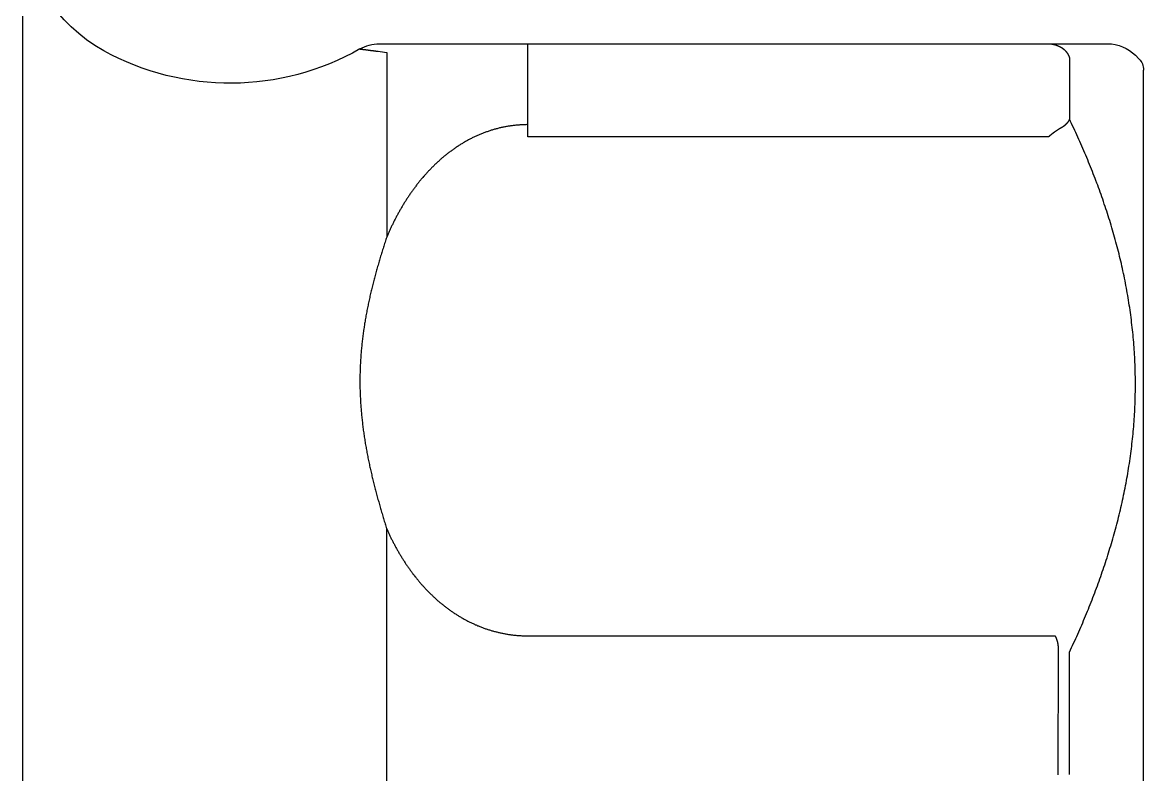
# Model space of a CAD drawing. Header units: millimetres. Extents: x 2213 to 82676, y 1050 to 28650.
# Drawn here: x 20341.6 to 20356.22, y 10391.56 to 10401.37 of the extents above; entities that cross this region are included whole.
import ezdxf

# ---------------------------------------------------------------- set-up
doc = ezdxf.new("R2010")
doc.units = ezdxf.units.MM
doc.header["$LTSCALE"] = 200
doc.layers.add('A-FIX', color=5, linetype='Continuous')

# ---------------------------------------------------------------- blocks, each defined once
blk = doc.blocks.new('A$C657279D5')
at = {"linetype": 'Continuous'}
for p, q in [((-142.469532, 815.33512), (-142.469532, 794.66488)), ((-147.123899, 813.725664), (-156.619299, 813.725664)), ((-149.057768, 812.51383), (-149.057768, 813.725664)), ((-156.982239, 813.575329), (-157.028407, 813.52916)), ((-147.219412, 813.611428), (-147.219412, 811.206359)), ((-156.122126, 813.540717), (-156.122126, 812.743581)), ((-157.088541, 796.616016), (-157.088541, 813.383984)), ((-155.849459, 812.51383), (-149.057768, 812.51383)), ((-147.219412, 802.594931), (-147.219412, 807.405069)), ((-149.057768, 806.009779), (-155.93317, 806.009779)), ((-156.122126, 804.202679), (-156.122126, 805.797521)), ((-155.976951, 804.197228), (-155.977131, 805.79708))]:
    blk.add_line(p, q, dxfattribs=at)
for points in [[(-155.849407, 813.725292), (-155.850407, 813.725292), (-155.851507, 813.725292), (-155.852507, 813.725292), (-155.853607, 813.725292), (-155.854707, 813.725292), (-155.855707, 813.725292), (-155.856807, 813.725292), (-155.857807, 813.725292), (-155.858907, 813.725292), (-155.859907, 813.725292), (-155.861007, 813.725292), (-155.862007, 813.725292), (-155.863107, 813.725292), (-155.864207, 813.725292), (-155.865207, 813.725292), (-155.866307, 813.725292), (-155.867307, 813.725292), (-155.868407, 813.725292), (-155.869407, 813.725292), (-155.870507, 813.725292), (-155.871607, 813.725292), (-155.872607, 813.724292), (-155.873707, 813.724292), (-155.874707, 813.724292), (-155.875807, 813.724292), (-155.876807, 813.724292), (-155.877907, 813.724292), (-155.878907, 813.724292), (-155.880007, 813.724292), (-155.881107, 813.724292), (-155.882107, 813.724292), (-155.883207, 813.723292), (-155.884207, 813.723292), (-155.885307, 813.723292), (-155.886307, 813.723292), (-155.887407, 813.723292), (-155.888407, 813.723292), (-155.889507, 813.723292), (-155.890507, 813.723292), (-155.891607, 813.722292), (-155.892607, 813.722292), (-155.893707, 813.722292), (-155.894707, 813.722292), (-155.895807, 813.722292), (-155.896807, 813.722292), (-155.897907, 813.721292), (-155.898907, 813.721292), (-155.900007, 813.721292), (-155.901007, 813.721292), (-155.902107, 813.721292), (-155.903107, 813.721292), (-155.904207, 813.720292), (-155.905207, 813.720292), (-155.906307, 813.720292), (-155.907307, 813.720292), (-155.908407, 813.720292), (-155.909407, 813.719292), (-155.910507, 813.719292), (-155.911507, 813.719292), (-155.912507, 813.719292), (-155.913607, 813.719292), (-155.914607, 813.718292), (-155.915707, 813.718292), (-155.916707, 813.718292), (-155.917707, 813.718292), (-155.918807, 813.717292), (-155.919807, 813.717292), (-155.920807, 813.717292), (-155.921907, 813.717292), (-155.922907, 813.716292), (-155.923907, 813.716292), (-155.925007, 813.716292), (-155.926007, 813.716292), (-155.927007, 813.715292), (-155.928107, 813.715292), (-155.929107, 813.715292), (-155.930107, 813.715292), (-155.931207, 813.714292), (-155.932207, 813.714292), (-155.933207, 813.714292), (-155.934207, 813.713292), (-155.935307, 813.713292), (-155.936307, 813.713292), (-155.937307, 813.713292), (-155.938307, 813.712292), (-155.939307, 813.712292), (-155.940407, 813.712292), (-155.941407, 813.711292), (-155.942407, 813.711292), (-155.943407, 813.711292), (-155.944407, 813.710292), (-155.945407, 813.710292), (-155.946407, 813.710292), (-155.947507, 813.709292), (-155.948507, 813.709292), (-155.949507, 813.709292), (-155.950507, 813.708292), (-155.951507, 813.708292), (-155.952507, 813.708292), (-155.953507, 813.707292), (-155.954507, 813.707292), (-155.955507, 813.707292), (-155.956507, 813.706292), (-155.957507, 813.706292), (-155.958507, 813.706292), (-155.959507, 813.705292), (-155.960507, 813.705292), (-155.961507, 813.704292), (-155.962507, 813.704292), (-155.963407, 813.704292), (-155.964407, 813.703292), (-155.965407, 813.703292), (-155.966407, 813.703292), (-155.967407, 813.702292), (-155.968407, 813.702292), (-155.969407, 813.701292), (-155.970307, 813.701292), (-155.971307, 813.701292), (-155.972307, 813.700292), (-155.973307, 813.700292), (-155.974207, 813.699292), (-155.975207, 813.699292), (-155.976207, 813.698292), (-155.977107, 813.698292), (-155.978107, 813.698292), (-155.979107, 813.697292), (-155.980007, 813.697292), (-155.981007, 813.696292), (-155.982007, 813.696292), (-155.982907, 813.695292), (-155.983907, 813.695292), (-155.984807, 813.695292), (-155.985807, 813.694292), (-155.986707, 813.694292), (-155.987707, 813.693292), (-155.988607, 813.693292), (-155.989607, 813.692292), (-155.990507, 813.692292), (-155.991507, 813.691292), (-155.992407, 813.691292), (-155.993407, 813.690292), (-155.994307, 813.690292), (-155.995207, 813.689292), (-155.996207, 813.689292), (-155.997107, 813.688292), (-155.998007, 813.688292), (-155.999007, 813.687292), (-155.999907, 813.687292), (-156.000807, 813.686292), (-156.001807, 813.686292), (-156.002707, 813.685292), (-156.003607, 813.685292), (-156.004507, 813.684292), (-156.005507, 813.684292), (-156.006407, 813.683292), (-156.007307, 813.683292), (-156.008207, 813.682292), (-156.009107, 813.682292), (-156.010107, 813.681292)], [(-156.010107, 813.681292), (-156.011107, 813.681292), (-156.012007, 813.680292), (-156.013007, 813.680292), (-156.014007, 813.679292), (-156.015007, 813.678292), (-156.016007, 813.678292), (-156.017007, 813.677292), (-156.018007, 813.677292), (-156.019007, 813.676292), (-156.019907, 813.675292), (-156.020907, 813.675292), (-156.021907, 813.674292), (-156.022807, 813.674292), (-156.023807, 813.673292), (-156.024807, 813.672292), (-156.025707, 813.672292), (-156.026707, 813.671292), (-156.027707, 813.670292), (-156.028607, 813.670292), (-156.029607, 813.669292), (-156.030507, 813.668292), (-156.031407, 813.668292), (-156.032407, 813.667292), (-156.033307, 813.666292), (-156.034307, 813.666292), (-156.035207, 813.665292), (-156.036107, 813.664292), (-156.037107, 813.663292), (-156.038007, 813.663292), (-156.038907, 813.662292), (-156.039807, 813.661292), (-156.040707, 813.661292), (-156.041607, 813.660292), (-156.042507, 813.659292), (-156.043507, 813.658292), (-156.044407, 813.658292), (-156.045307, 813.657292), (-156.046107, 813.656292), (-156.047007, 813.656292), (-156.047907, 813.655292), (-156.048807, 813.654292), (-156.049707, 813.653292), (-156.050607, 813.652292), (-156.051407, 813.652292), (-156.052307, 813.651292), (-156.053207, 813.650292), (-156.054007, 813.649292), (-156.054907, 813.649292), (-156.055807, 813.648292), (-156.056607, 813.647292), (-156.057507, 813.646292), (-156.058307, 813.645292), (-156.059107, 813.645292), (-156.060007, 813.644292), (-156.060807, 813.643292), (-156.061607, 813.642292), (-156.062507, 813.641292), (-156.063307, 813.641292), (-156.064107, 813.640292), (-156.064907, 813.639292), (-156.065707, 813.638292), (-156.066507, 813.637292), (-156.067307, 813.636292), (-156.068107, 813.636292), (-156.068907, 813.635292), (-156.069707, 813.634292), (-156.070507, 813.633292), (-156.071307, 813.632292), (-156.072107, 813.631292), (-156.072807, 813.630292), (-156.073607, 813.630292), (-156.074407, 813.629292), (-156.075107, 813.628292), (-156.075907, 813.627292), (-156.076607, 813.626292), (-156.077407, 813.625292), (-156.078107, 813.624292), (-156.078807, 813.623292), (-156.079607, 813.622292), (-156.080307, 813.621292), (-156.081007, 813.621292), (-156.081707, 813.620292), (-156.082407, 813.619292), (-156.083107, 813.618292), (-156.083807, 813.617292), (-156.084507, 813.616292), (-156.085207, 813.615292), (-156.085907, 813.614292), (-156.086607, 813.613292), (-156.087307, 813.612292), (-156.088007, 813.611292), (-156.088607, 813.610292), (-156.089307, 813.609292), (-156.089907, 813.608292), (-156.090607, 813.607292), (-156.091207, 813.606292), (-156.091907, 813.606292), (-156.092507, 813.605292), (-156.093207, 813.604292), (-156.093807, 813.603292), (-156.094407, 813.602292), (-156.095007, 813.601292), (-156.095607, 813.600292), (-156.096307, 813.599292), (-156.096907, 813.598292), (-156.097507, 813.597292), (-156.098007, 813.596292), (-156.098607, 813.595292), (-156.099207, 813.594292), (-156.099807, 813.593292), (-156.100407, 813.592292), (-156.100907, 813.591292), (-156.101507, 813.590292), (-156.102107, 813.589292), (-156.102607, 813.588292), (-156.103207, 813.587292), (-156.103707, 813.586292), (-156.104307, 813.585292), (-156.104807, 813.584292), (-156.105307, 813.582292), (-156.105907, 813.581292), (-156.106407, 813.580292), (-156.106907, 813.579292), (-156.107407, 813.578292), (-156.107907, 813.577292), (-156.108407, 813.576292), (-156.108907, 813.575292), (-156.109407, 813.574292), (-156.109907, 813.573292), (-156.110407, 813.572292), (-156.110807, 813.571292), (-156.111307, 813.570292), (-156.111807, 813.569292), (-156.112207, 813.568292), (-156.112707, 813.567292), (-156.113107, 813.566292), (-156.113607, 813.565292), (-156.114007, 813.564292), (-156.114507, 813.562292), (-156.114907, 813.561292), (-156.115307, 813.560292), (-156.115707, 813.559292), (-156.116207, 813.558292), (-156.116607, 813.557292), (-156.117007, 813.556292), (-156.117407, 813.555292), (-156.117807, 813.554292), (-156.118207, 813.553292), (-156.118507, 813.552292), (-156.118907, 813.551292), (-156.119307, 813.549292), (-156.119707, 813.548292), (-156.120007, 813.547292), (-156.120407, 813.546292), (-156.120707, 813.545292), (-156.121107, 813.544292), (-156.121407, 813.543292), (-156.121807, 813.542292), (-156.122107, 813.541292)], [(-146.870007, 813.658292), (-146.870807, 813.658292), (-146.871607, 813.658292), (-146.872407, 813.658292), (-146.873307, 813.658292), (-146.874107, 813.658292), (-146.875007, 813.657292), (-146.875807, 813.657292), (-146.876607, 813.657292), (-146.877507, 813.657292), (-146.878307, 813.657292), (-146.879107, 813.657292), (-146.879907, 813.657292), (-146.880807, 813.657292), (-146.881607, 813.657292), (-146.882407, 813.656292), (-146.883307, 813.656292), (-146.884107, 813.656292), (-146.884907, 813.656292), (-146.885707, 813.656292), (-146.886607, 813.656292), (-146.887407, 813.656292), (-146.888207, 813.656292), (-146.889107, 813.656292), (-146.889907, 813.656292), (-146.890707, 813.656292), (-146.891507, 813.656292), (-146.892407, 813.656292), (-146.893207, 813.655292), (-146.894007, 813.655292), (-146.894907, 813.655292), (-146.895707, 813.655292), (-146.896507, 813.655292), (-146.897407, 813.655292), (-146.898207, 813.655292), (-146.899007, 813.655292), (-146.899807, 813.655292), (-146.900707, 813.655292), (-146.901507, 813.654292), (-146.902307, 813.654292), (-146.903207, 813.654292), (-146.904007, 813.654292), (-146.904807, 813.654292), (-146.905707, 813.654292), (-146.906507, 813.654292), (-146.907307, 813.654292), (-146.908207, 813.653292), (-146.909007, 813.653292), (-146.909807, 813.653292), (-146.910607, 813.653292), (-146.911507, 813.653292), (-146.912307, 813.653292), (-146.913107, 813.653292), (-146.914007, 813.653292), (-146.914807, 813.653292), (-146.915607, 813.652292), (-146.916507, 813.652292), (-146.917307, 813.652292), (-146.918107, 813.652292), (-146.918907, 813.652292), (-146.919807, 813.652292), (-146.920607, 813.652292), (-146.921407, 813.652292), (-146.922307, 813.652292), (-146.923107, 813.652292), (-146.923907, 813.651292), (-146.924807, 813.651292), (-146.925607, 813.651292), (-146.926407, 813.651292), (-146.927207, 813.651292), (-146.928107, 813.651292), (-146.928907, 813.651292), (-146.929707, 813.651292), (-146.930607, 813.651292), (-146.931407, 813.651292), (-146.932207, 813.650292), (-146.933007, 813.650292), (-146.933907, 813.650292), (-146.934707, 813.650292), (-146.935507, 813.650292), (-146.936407, 813.650292), (-146.937207, 813.650292), (-146.938007, 813.650292), (-146.938907, 813.650292), (-146.939707, 813.650292), (-146.940507, 813.649292), (-146.941307, 813.649292), (-146.942207, 813.649292), (-146.943007, 813.649292), (-146.943807, 813.649292), (-146.944707, 813.649292), (-146.945507, 813.649292), (-146.946307, 813.649292), (-146.947107, 813.649292), (-146.948007, 813.649292), (-146.948807, 813.648292), (-146.949607, 813.648292), (-146.950507, 813.648292), (-146.951307, 813.648292), (-146.952107, 813.648292), (-146.953007, 813.648292), (-146.953807, 813.648292), (-146.954607, 813.648292), (-146.955407, 813.648292), (-146.956307, 813.647292), (-146.957107, 813.647292), (-146.957907, 813.647292), (-146.958807, 813.647292), (-146.959607, 813.647292), (-146.960407, 813.647292), (-146.961307, 813.647292), (-146.962107, 813.647292), (-146.962907, 813.647292), (-146.963707, 813.647292), (-146.964607, 813.646292), (-146.965407, 813.646292), (-146.966207, 813.646292), (-146.967107, 813.646292), (-146.967907, 813.646292), (-146.968707, 813.646292), (-146.969507, 813.646292), (-146.970407, 813.646292), (-146.971207, 813.646292), (-146.972007, 813.645292), (-146.972907, 813.645292), (-146.973707, 813.645292), (-146.974507, 813.645292), (-146.975407, 813.645292), (-146.976207, 813.645292), (-146.977007, 813.645292), (-146.977807, 813.645292), (-146.978707, 813.645292), (-146.979507, 813.644292), (-146.980307, 813.644292), (-146.981207, 813.644292), (-146.982007, 813.644292), (-146.982807, 813.644292), (-146.983607, 813.644292), (-146.984507, 813.644292), (-146.985307, 813.644292), (-146.986107, 813.644292), (-146.987007, 813.644292), (-146.987807, 813.643292), (-146.988607, 813.643292), (-146.989507, 813.643292), (-146.990307, 813.643292), (-146.991107, 813.643292), (-146.991907, 813.643292), (-146.992807, 813.643292), (-146.993607, 813.643292), (-146.994407, 813.643292), (-146.995307, 813.642292), (-146.996107, 813.642292), (-146.996907, 813.642292), (-146.997707, 813.642292), (-146.998607, 813.642292), (-146.999407, 813.642292), (-147.000207, 813.642292), (-147.001107, 813.642292), (-147.001907, 813.642292), (-147.002707, 813.641292), (-147.003607, 813.641292), (-147.004407, 813.641292), (-147.005207, 813.641292), (-147.006007, 813.641292), (-147.006907, 813.641292), (-147.007707, 813.641292), (-147.008507, 813.641292), (-147.009407, 813.641292), (-147.010207, 813.640292), (-147.011007, 813.640292), (-147.011807, 813.640292), (-147.012707, 813.640292), (-147.013507, 813.640292), (-147.014307, 813.640292), (-147.015207, 813.640292), (-147.016007, 813.640292), (-147.016807, 813.640292), (-147.017607, 813.639292), (-147.018507, 813.639292), (-147.019307, 813.639292), (-147.020107, 813.639292), (-147.021007, 813.639292), (-147.021807, 813.639292), (-147.022607, 813.639292), (-147.023507, 813.639292), (-147.024307, 813.639292), (-147.025107, 813.638292), (-147.025907, 813.638292), (-147.026807, 813.638292), (-147.027607, 813.638292), (-147.028407, 813.638292), (-147.029307, 813.638292), (-147.030107, 813.638292), (-147.030907, 813.638292), (-147.031707, 813.638292), (-147.032607, 813.637292), (-147.033407, 813.637292), (-147.034207, 813.637292), (-147.035107, 813.637292), (-147.035907, 813.637292), (-147.036707, 813.637292), (-147.037507, 813.637292), (-147.038407, 813.637292), (-147.039207, 813.637292), (-147.040007, 813.636292), (-147.040907, 813.636292), (-147.041707, 813.636292), (-147.042507, 813.636292), (-147.043307, 813.636292), (-147.044207, 813.636292), (-147.045007, 813.636292), (-147.045807, 813.636292), (-147.046707, 813.636292), (-147.047507, 813.635292), (-147.048307, 813.635292), (-147.049207, 813.635292), (-147.050007, 813.635292), (-147.050807, 813.635292), (-147.051607, 813.635292), (-147.052507, 813.635292), (-147.053307, 813.635292), (-147.054107, 813.635292), (-147.055007, 813.634292), (-147.055807, 813.634292), (-147.056607, 813.634292), (-147.057407, 813.634292), (-147.058307, 813.634292), (-147.059107, 813.634292), (-147.059907, 813.634292), (-147.060807, 813.634292), (-147.061607, 813.634292), (-147.062407, 813.633292), (-147.063207, 813.633292), (-147.064107, 813.633292), (-147.064907, 813.633292), (-147.065707, 813.633292), (-147.066607, 813.633292), (-147.067407, 813.633292), (-147.068207, 813.633292), (-147.069007, 813.633292), (-147.069907, 813.632292), (-147.070707, 813.632292), (-147.071507, 813.632292), (-147.072407, 813.632292), (-147.073207, 813.632292), (-147.074007, 813.632292), (-147.074807, 813.632292), (-147.075707, 813.632292), (-147.076507, 813.632292), (-147.077307, 813.631292), (-147.078207, 813.631292), (-147.079007, 813.631292), (-147.079807, 813.631292), (-147.080607, 813.631292), (-147.081507, 813.631292), (-147.082307, 813.631292), (-147.083107, 813.631292), (-147.084007, 813.630292), (-147.084807, 813.630292), (-147.085607, 813.630292), (-147.086407, 813.630292), (-147.087307, 813.630292), (-147.088107, 813.630292), (-147.088907, 813.630292), (-147.089807, 813.630292), (-147.090607, 813.630292), (-147.091407, 813.629292), (-147.092207, 813.629292), (-147.093107, 813.629292), (-147.093907, 813.629292), (-147.094707, 813.629292), (-147.095607, 813.629292), (-147.096407, 813.629292), (-147.097207, 813.629292), (-147.098007, 813.629292), (-147.098907, 813.628292), (-147.099707, 813.628292), (-147.100507, 813.628292), (-147.101407, 813.628292), (-147.102207, 813.628292), (-147.103007, 813.628292), (-147.103807, 813.628292), (-147.104707, 813.628292), (-147.105507, 813.628292), (-147.106307, 813.627292), (-147.107107, 813.627292), (-147.108007, 813.627292)], [(-156.122107, 805.797292), (-156.135807, 805.826292), (-156.149507, 805.856292), (-156.163107, 805.885292), (-156.176607, 805.914292), (-156.190007, 805.944292), (-156.203307, 805.973292), (-156.216507, 806.003292), (-156.229707, 806.032292), (-156.242807, 806.062292), (-156.255807, 806.091292), (-156.268707, 806.121292), (-156.281507, 806.150292), (-156.294307, 806.180292), (-156.306907, 806.210292), (-156.319507, 806.240292), (-156.332007, 806.270292), (-156.344407, 806.299292), (-156.356607, 806.329292), (-156.368807, 806.359292), (-156.380907, 806.389292), (-156.393007, 806.419292), (-156.404907, 806.449292), (-156.416707, 806.480292), (-156.428407, 806.510292), (-156.440107, 806.540292), (-156.451607, 806.570292), (-156.463007, 806.600292), (-156.474307, 806.631292), (-156.485607, 806.661292), (-156.496707, 806.691292), (-156.507707, 806.722292), (-156.518607, 806.752292), (-156.529407, 806.783292), (-156.540107, 806.813292), (-156.550707, 806.844292), (-156.561207, 806.874292), (-156.571607, 806.905292), (-156.581907, 806.936292), (-156.592007, 806.966292), (-156.602107, 806.997292), (-156.612007, 807.028292), (-156.621807, 807.059292), (-156.631607, 807.090292), (-156.641107, 807.121292), (-156.650607, 807.151292), (-156.660007, 807.182292), (-156.669207, 807.213292), (-156.678407, 807.244292), (-156.687407, 807.276292), (-156.696307, 807.307292), (-156.705007, 807.338292), (-156.713707, 807.369292), (-156.722207, 807.400292), (-156.730607, 807.431292), (-156.738807, 807.463292), (-156.747007, 807.494292), (-156.755007, 807.525292), (-156.762907, 807.557292), (-156.770607, 807.588292), (-156.778307, 807.620292), (-156.785807, 807.651292), (-156.793207, 807.683292), (-156.800407, 807.714292), (-156.807507, 807.746292), (-156.814507, 807.778292), (-156.821307, 807.809292), (-156.828007, 807.841292), (-156.834607, 807.873292), (-156.841107, 807.904292), (-156.847407, 807.936292), (-156.853507, 807.968292), (-156.859607, 808.000292), (-156.865507, 808.032292), (-156.871307, 808.064292), (-156.876907, 808.095292), (-156.882407, 808.127292), (-156.887707, 808.159292), (-156.892907, 808.191292), (-156.898007, 808.223292), (-156.902907, 808.255292), (-156.907707, 808.287292), (-156.912307, 808.319292), (-156.916807, 808.351292), (-156.921207, 808.384292), (-156.925407, 808.416292), (-156.929507, 808.448292), (-156.933407, 808.480292), (-156.937107, 808.512292), (-156.940807, 808.544292), (-156.944307, 808.576292), (-156.947607, 808.609292), (-156.950807, 808.641292), (-156.953807, 808.673292), (-156.956707, 808.705292), (-156.959407, 808.738292), (-156.962007, 808.770292), (-156.964407, 808.802292), (-156.966707, 808.834292), (-156.968807, 808.867292), (-156.970807, 808.899292), (-156.972607, 808.931292), (-156.974307, 808.964292), (-156.975807, 808.996292), (-156.977107, 809.028292), (-156.978307, 809.061292), (-156.979407, 809.093292), (-156.980207, 809.125292), (-156.981007, 809.158292), (-156.981507, 809.190292), (-156.981907, 809.222292), (-156.982107, 809.255292), (-156.982207, 809.287292), (-156.982107, 809.319292), (-156.981907, 809.352292), (-156.981507, 809.384292), (-156.980907, 809.417292), (-156.980207, 809.449292), (-156.979307, 809.481292), (-156.978307, 809.514292), (-156.977107, 809.546292), (-156.975707, 809.578292), (-156.974207, 809.611292), (-156.972507, 809.643292), (-156.970707, 809.675292), (-156.968707, 809.707292), (-156.966607, 809.740292), (-156.964307, 809.772292), (-156.961907, 809.804292), (-156.959307, 809.837292), (-156.956507, 809.869292), (-156.953607, 809.901292), (-156.950607, 809.933292), (-156.947407, 809.966292), (-156.944007, 809.998292), (-156.940507, 810.030292), (-156.936907, 810.062292), (-156.933107, 810.094292), (-156.929107, 810.126292), (-156.925007, 810.159292), (-156.920807, 810.191292), (-156.916407, 810.223292), (-156.911907, 810.255292), (-156.907207, 810.287292), (-156.902407, 810.319292), (-156.897407, 810.351292), (-156.892307, 810.383292), (-156.887007, 810.415292), (-156.881607, 810.447292), (-156.876107, 810.479292), (-156.870407, 810.511292), (-156.864607, 810.542292), (-156.858607, 810.574292), (-156.852507, 810.606292), (-156.846307, 810.638292), (-156.839907, 810.670292), (-156.833407, 810.701292), (-156.826707, 810.733292), (-156.819907, 810.765292), (-156.813007, 810.796292), (-156.805907, 810.828292), (-156.798707, 810.860292), (-156.791407, 810.891292), (-156.783907, 810.923292), (-156.776307, 810.954292), (-156.768607, 810.986292), (-156.760707, 811.017292), (-156.752707, 811.048292), (-156.744607, 811.080292), (-156.736307, 811.111292), (-156.727907, 811.142292), (-156.719407, 811.174292), (-156.710707, 811.205292), (-156.702007, 811.236292), (-156.693107, 811.267292), (-156.684007, 811.298292), (-156.674907, 811.329292), (-156.665607, 811.360292), (-156.656207, 811.391292), (-156.646707, 811.422292), (-156.637007, 811.453292), (-156.627307, 811.484292), (-156.617407, 811.514292), (-156.607407, 811.545292), (-156.597307, 811.576292), (-156.587107, 811.607292), (-156.576707, 811.637292), (-156.566307, 811.668292), (-156.555707, 811.699292), (-156.545007, 811.729292), (-156.534207, 811.760292), (-156.523307, 811.790292), (-156.512307, 811.820292), (-156.501207, 811.851292), (-156.490007, 811.881292), (-156.478607, 811.911292), (-156.467207, 811.942292), (-156.455707, 811.972292), (-156.444007, 812.002292), (-156.432307, 812.032292), (-156.420407, 812.062292), (-156.408507, 812.092292), (-156.396407, 812.122292), (-156.384307, 812.152292), (-156.372007, 812.182292), (-156.359707, 812.212292), (-156.347307, 812.242292), (-156.334707, 812.272292), (-156.322107, 812.302292), (-156.309407, 812.331292), (-156.296607, 812.361292), (-156.283707, 812.391292), (-156.270707, 812.420292), (-156.257607, 812.450292), (-156.244407, 812.479292), (-156.231207, 812.509292), (-156.217807, 812.538292), (-156.204407, 812.568292), (-156.190907, 812.597292), (-156.177307, 812.626292), (-156.163607, 812.656292), (-156.149907, 812.685292), (-156.136007, 812.714292), (-156.122107, 812.743292)], [(-156.122107, 812.743292), (-156.121707, 812.742292), (-156.121307, 812.741292), (-156.120907, 812.740292), (-156.120507, 812.739292), (-156.120107, 812.738292), (-156.119707, 812.737292), (-156.119207, 812.736292), (-156.118807, 812.735292), (-156.118407, 812.735292), (-156.117907, 812.734292), (-156.117507, 812.733292), (-156.117007, 812.732292), (-156.116607, 812.731292), (-156.116107, 812.730292), (-156.115607, 812.729292), (-156.115207, 812.728292), (-156.114707, 812.727292), (-156.114207, 812.726292), (-156.113707, 812.725292), (-156.113207, 812.724292), (-156.112707, 812.724292), (-156.112207, 812.723292), (-156.111707, 812.722292), (-156.111207, 812.721292), (-156.110707, 812.720292), (-156.110107, 812.719292), (-156.109607, 812.718292), (-156.109107, 812.717292), (-156.108507, 812.717292), (-156.108007, 812.716292), (-156.107507, 812.715292), (-156.106907, 812.714292), (-156.106407, 812.713292), (-156.105807, 812.712292), (-156.105207, 812.711292), (-156.104707, 812.710292), (-156.104107, 812.710292), (-156.103507, 812.709292), (-156.102907, 812.708292), (-156.102307, 812.707292), (-156.101707, 812.706292), (-156.101107, 812.705292), (-156.100507, 812.705292), (-156.099907, 812.704292), (-156.099307, 812.703292), (-156.098707, 812.702292), (-156.098107, 812.701292), (-156.097507, 812.700292), (-156.096907, 812.700292), (-156.096207, 812.699292), (-156.095607, 812.698292), (-156.095007, 812.697292), (-156.094307, 812.696292), (-156.093707, 812.696292), (-156.093007, 812.695292), (-156.092407, 812.694292), (-156.091707, 812.693292), (-156.091107, 812.692292), (-156.090407, 812.692292), (-156.089707, 812.691292), (-156.089107, 812.690292), (-156.088407, 812.689292), (-156.087707, 812.688292), (-156.087007, 812.688292), (-156.086307, 812.687292), (-156.085607, 812.686292), (-156.085007, 812.685292), (-156.084307, 812.685292), (-156.083607, 812.684292), (-156.082907, 812.683292), (-156.082207, 812.682292), (-156.081407, 812.682292), (-156.080707, 812.681292), (-156.080007, 812.680292), (-156.079307, 812.679292), (-156.078607, 812.679292), (-156.077807, 812.678292), (-156.077107, 812.677292), (-156.076407, 812.676292), (-156.075607, 812.676292), (-156.074907, 812.675292), (-156.074207, 812.674292), (-156.073407, 812.673292), (-156.072707, 812.673292), (-156.071907, 812.672292), (-156.071207, 812.671292), (-156.070407, 812.671292), (-156.069607, 812.670292), (-156.068907, 812.669292), (-156.068107, 812.669292), (-156.067307, 812.668292), (-156.066607, 812.667292), (-156.065807, 812.666292), (-156.065007, 812.666292), (-156.064207, 812.665292), (-156.063507, 812.664292), (-156.062707, 812.664292), (-156.061907, 812.663292), (-156.061107, 812.662292), (-156.060307, 812.662292), (-156.059507, 812.661292), (-156.058707, 812.660292), (-156.057907, 812.660292), (-156.057107, 812.659292), (-156.056307, 812.658292), (-156.055507, 812.658292), (-156.054707, 812.657292), (-156.053907, 812.656292), (-156.053107, 812.656292), (-156.052207, 812.655292), (-156.051407, 812.654292), (-156.050607, 812.654292), (-156.049807, 812.653292), (-156.049007, 812.653292), (-156.048107, 812.652292), (-156.047307, 812.651292), (-156.046507, 812.651292), (-156.045607, 812.650292), (-156.044807, 812.649292), (-156.044007, 812.649292), (-156.043107, 812.648292), (-156.042307, 812.648292), (-156.041407, 812.647292), (-156.040607, 812.646292), (-156.039707, 812.646292), (-156.038907, 812.645292), (-156.038007, 812.645292), (-156.037207, 812.644292), (-156.036307, 812.643292), (-156.035507, 812.643292), (-156.034607, 812.642292), (-156.033807, 812.642292), (-156.032907, 812.641292), (-156.032007, 812.641292), (-156.031207, 812.640292), (-156.030307, 812.639292), (-156.029407, 812.639292), (-156.028607, 812.638292), (-156.027707, 812.638292), (-156.026807, 812.637292), (-156.026007, 812.637292), (-156.025107, 812.636292), (-156.024207, 812.635292), (-156.023307, 812.635292), (-156.022507, 812.634292), (-156.021607, 812.634292), (-156.020707, 812.633292), (-156.019807, 812.633292), (-156.018907, 812.632292), (-156.018107, 812.632292), (-156.017207, 812.631292), (-156.016307, 812.631292), (-156.015407, 812.630292), (-156.014507, 812.630292), (-156.013607, 812.629292), (-156.012707, 812.629292), (-156.011807, 812.628292), (-156.010907, 812.628292), (-156.010107, 812.627292)], [(-149.057807, 812.672292), (-149.046607, 812.672292), (-149.035507, 812.671292), (-149.024307, 812.671292), (-149.013207, 812.671292), (-149.002107, 812.671292), (-148.990907, 812.670292), (-148.979807, 812.670292), (-148.968607, 812.669292), (-148.957507, 812.668292), (-148.946307, 812.667292), (-148.935207, 812.667292), (-148.924007, 812.666292), (-148.912907, 812.665292), (-148.901807, 812.663292), (-148.890607, 812.662292), (-148.879507, 812.661292), (-148.868407, 812.660292), (-148.857307, 812.658292), (-148.846207, 812.657292), (-148.835107, 812.655292), (-148.824007, 812.654292), (-148.812907, 812.652292), (-148.801907, 812.650292), (-148.790807, 812.648292), (-148.779807, 812.646292), (-148.768707, 812.644292), (-148.757707, 812.642292), (-148.746707, 812.640292), (-148.735707, 812.637292), (-148.724707, 812.635292), (-148.713807, 812.633292), (-148.702807, 812.630292), (-148.691907, 812.628292), (-148.681007, 812.625292), (-148.670107, 812.622292), (-148.659207, 812.619292), (-148.648307, 812.617292), (-148.637507, 812.614292), (-148.626607, 812.611292), (-148.615807, 812.608292), (-148.605107, 812.604292), (-148.594307, 812.601292), (-148.583507, 812.598292), (-148.572807, 812.594292), (-148.562107, 812.591292), (-148.551507, 812.588292), (-148.540807, 812.584292), (-148.530207, 812.580292), (-148.519607, 812.577292), (-148.509007, 812.573292), (-148.498507, 812.569292), (-148.488007, 812.565292), (-148.477507, 812.561292), (-148.467007, 812.557292), (-148.456607, 812.553292), (-148.446207, 812.548292), (-148.435807, 812.544292), (-148.425507, 812.540292), (-148.415207, 812.535292), (-148.404907, 812.531292), (-148.394707, 812.526292), (-148.384507, 812.522292), (-148.374307, 812.517292), (-148.364207, 812.512292), (-148.354107, 812.507292), (-148.344007, 812.503292), (-148.334007, 812.498292), (-148.324007, 812.493292), (-148.314007, 812.488292), (-148.304007, 812.482292), (-148.294107, 812.477292), (-148.284307, 812.472292), (-148.274407, 812.467292), (-148.264607, 812.461292), (-148.254907, 812.456292), (-148.245107, 812.450292), (-148.235407, 812.445292), (-148.225807, 812.439292), (-148.216107, 812.433292), (-148.206507, 812.428292), (-148.197007, 812.422292), (-148.187507, 812.416292), (-148.178007, 812.410292), (-148.168507, 812.404292), (-148.159107, 812.398292), (-148.149707, 812.392292), (-148.140407, 812.386292), (-148.131107, 812.380292), (-148.121807, 812.373292), (-148.112507, 812.367292), (-148.103307, 812.361292), (-148.094207, 812.354292), (-148.085007, 812.348292), (-148.076007, 812.341292), (-148.066907, 812.335292), (-148.057907, 812.328292), (-148.048907, 812.321292), (-148.040007, 812.315292), (-148.031007, 812.308292), (-148.022207, 812.301292), (-148.013407, 812.294292), (-148.004607, 812.287292), (-147.995807, 812.280292), (-147.987107, 812.273292), (-147.978407, 812.266292), (-147.969807, 812.259292), (-147.961207, 812.252292), (-147.952607, 812.245292), (-147.944107, 812.238292), (-147.935607, 812.230292), (-147.927107, 812.223292), (-147.918707, 812.216292), (-147.910407, 812.208292), (-147.902007, 812.201292), (-147.893707, 812.193292), (-147.885507, 812.186292), (-147.877307, 812.178292), (-147.869107, 812.171292), (-147.861007, 812.163292), (-147.852907, 812.155292), (-147.844807, 812.148292), (-147.836807, 812.140292), (-147.828807, 812.132292), (-147.820907, 812.124292), (-147.813007, 812.116292), (-147.805207, 812.108292), (-147.797307, 812.100292), (-147.789607, 812.092292), (-147.781807, 812.084292), (-147.774107, 812.076292), (-147.766407, 812.068292), (-147.758807, 812.060292), (-147.751207, 812.052292), (-147.743707, 812.044292), (-147.736207, 812.035292), (-147.728707, 812.027292), (-147.721307, 812.019292), (-147.713907, 812.010292), (-147.706507, 812.002292), (-147.699207, 811.994292), (-147.691907, 811.985292), (-147.684707, 811.977292), (-147.677507, 811.968292), (-147.670307, 811.960292), (-147.663207, 811.951292), (-147.656107, 811.942292), (-147.649107, 811.934292), (-147.642107, 811.925292), (-147.635107, 811.916292), (-147.628207, 811.907292), (-147.621307, 811.899292), (-147.614407, 811.890292), (-147.607607, 811.881292), (-147.600807, 811.872292), (-147.594107, 811.863292), (-147.587307, 811.854292), (-147.580707, 811.845292), (-147.574007, 811.836292), (-147.567407, 811.827292), (-147.560907, 811.818292), (-147.554407, 811.809292), (-147.547907, 811.800292), (-147.541407, 811.791292), (-147.535007, 811.782292), (-147.528707, 811.773292), (-147.522307, 811.764292), (-147.516007, 811.754292), (-147.509807, 811.745292), (-147.503507, 811.736292), (-147.497307, 811.727292), (-147.491207, 811.717292), (-147.485107, 811.708292), (-147.479007, 811.699292), (-147.473007, 811.689292), (-147.467007, 811.680292), (-147.461007, 811.670292), (-147.455107, 811.661292), (-147.449207, 811.652292), (-147.443307, 811.642292), (-147.437507, 811.633292), (-147.431707, 811.623292), (-147.425907, 811.613292), (-147.420207, 811.604292), (-147.414507, 811.594292), (-147.408907, 811.585292), (-147.403307, 811.575292), (-147.397707, 811.565292), (-147.392107, 811.556292), (-147.386607, 811.546292), (-147.381207, 811.536292), (-147.375707, 811.526292), (-147.370307, 811.517292), (-147.365007, 811.507292), (-147.359607, 811.497292), (-147.354307, 811.487292), (-147.349107, 811.478292), (-147.343807, 811.468292), (-147.338607, 811.458292), (-147.333507, 811.448292), (-147.328307, 811.438292), (-147.323207, 811.428292), (-147.318207, 811.418292), (-147.313107, 811.408292), (-147.308207, 811.398292), (-147.303207, 811.388292), (-147.298307, 811.378292), (-147.293407, 811.368292), (-147.288507, 811.358292), (-147.283707, 811.348292), (-147.278907, 811.338292), (-147.274107, 811.328292), (-147.269407, 811.318292), (-147.264707, 811.308292), (-147.260007, 811.298292), (-147.255407, 811.288292), (-147.250807, 811.277292), (-147.246207, 811.267292), (-147.241607, 811.257292), (-147.237107, 811.247292), (-147.232707, 811.237292), (-147.228207, 811.227292), (-147.223807, 811.216292), (-147.219407, 811.206292)], [(-156.010107, 812.627292), (-156.009007, 812.626292), (-156.007907, 812.626292), (-156.006807, 812.625292), (-156.005707, 812.625292), (-156.004707, 812.624292), (-156.003607, 812.623292), (-156.002507, 812.623292), (-156.001407, 812.622292), (-156.000407, 812.621292), (-155.999307, 812.621292), (-155.998207, 812.620292), (-155.997207, 812.620292), (-155.996107, 812.619292), (-155.995007, 812.618292), (-155.994007, 812.618292), (-155.992907, 812.617292), (-155.991807, 812.616292), (-155.990807, 812.616292), (-155.989707, 812.615292), (-155.988707, 812.615292), (-155.987607, 812.614292), (-155.986507, 812.613292), (-155.985507, 812.613292), (-155.984407, 812.612292), (-155.983407, 812.611292), (-155.982307, 812.611292), (-155.981307, 812.610292), (-155.980207, 812.609292), (-155.979207, 812.609292), (-155.978107, 812.608292), (-155.977107, 812.607292), (-155.976007, 812.607292), (-155.975007, 812.606292), (-155.973907, 812.605292), (-155.972907, 812.605292), (-155.971807, 812.604292), (-155.970807, 812.603292), (-155.969707, 812.603292), (-155.968707, 812.602292), (-155.967607, 812.601292), (-155.966607, 812.601292), (-155.965607, 812.600292), (-155.964507, 812.599292), (-155.963507, 812.599292), (-155.962407, 812.598292), (-155.961407, 812.597292), (-155.960407, 812.597292), (-155.959307, 812.596292), (-155.958307, 812.595292), (-155.957307, 812.595292), (-155.956207, 812.594292), (-155.955207, 812.593292), (-155.954207, 812.593292), (-155.953107, 812.592292), (-155.952107, 812.591292), (-155.951107, 812.591292), (-155.950007, 812.590292), (-155.949007, 812.589292), (-155.948007, 812.588292), (-155.947007, 812.588292), (-155.945907, 812.587292), (-155.944907, 812.586292), (-155.943907, 812.586292), (-155.942907, 812.585292), (-155.941907, 812.584292), (-155.940807, 812.584292), (-155.939807, 812.583292), (-155.938807, 812.582292), (-155.937807, 812.581292), (-155.936807, 812.581292), (-155.935707, 812.580292), (-155.934707, 812.579292), (-155.933707, 812.579292), (-155.932707, 812.578292), (-155.931707, 812.577292), (-155.930707, 812.576292), (-155.929707, 812.576292), (-155.928707, 812.575292), (-155.927607, 812.574292), (-155.926607, 812.574292), (-155.925607, 812.573292), (-155.924607, 812.572292), (-155.923607, 812.571292), (-155.922607, 812.571292), (-155.921607, 812.570292), (-155.920607, 812.569292), (-155.919607, 812.569292), (-155.918607, 812.568292), (-155.917607, 812.567292), (-155.916607, 812.566292), (-155.915607, 812.566292), (-155.914607, 812.565292), (-155.913607, 812.564292), (-155.912607, 812.563292), (-155.911607, 812.563292), (-155.910607, 812.562292), (-155.909607, 812.561292), (-155.908607, 812.560292), (-155.907607, 812.560292), (-155.906607, 812.559292), (-155.905607, 812.558292), (-155.904607, 812.558292), (-155.903607, 812.557292), (-155.902707, 812.556292), (-155.901707, 812.555292), (-155.900707, 812.555292), (-155.899707, 812.554292), (-155.898707, 812.553292), (-155.897707, 812.552292), (-155.896707, 812.552292), (-155.895707, 812.551292), (-155.894807, 812.550292), (-155.893807, 812.549292), (-155.892807, 812.549292), (-155.891807, 812.548292), (-155.890807, 812.547292), (-155.889907, 812.546292), (-155.888907, 812.545292), (-155.887907, 812.545292), (-155.886907, 812.544292), (-155.885907, 812.543292), (-155.885007, 812.542292), (-155.884007, 812.542292), (-155.883007, 812.541292), (-155.882007, 812.540292), (-155.881107, 812.539292), (-155.880107, 812.539292), (-155.879107, 812.538292), (-155.878207, 812.537292), (-155.877207, 812.536292), (-155.876207, 812.536292), (-155.875207, 812.535292), (-155.874307, 812.534292), (-155.873307, 812.533292), (-155.872307, 812.532292), (-155.871407, 812.532292), (-155.870407, 812.531292), (-155.869507, 812.530292), (-155.868507, 812.529292), (-155.867507, 812.529292), (-155.866607, 812.528292), (-155.865607, 812.527292), (-155.864607, 812.526292), (-155.863707, 812.525292), (-155.862707, 812.525292), (-155.861807, 812.524292), (-155.860807, 812.523292), (-155.859907, 812.522292), (-155.858907, 812.521292), (-155.857907, 812.521292), (-155.857007, 812.520292), (-155.856007, 812.519292), (-155.855107, 812.518292), (-155.854107, 812.518292), (-155.853207, 812.517292), (-155.852207, 812.516292), (-155.851307, 812.515292), (-155.850307, 812.514292), (-155.849407, 812.514292)], [(-147.219407, 811.206292), (-147.214007, 811.190292), (-147.208607, 811.173292), (-147.203207, 811.156292), (-147.197907, 811.140292), (-147.192507, 811.123292), (-147.187207, 811.107292), (-147.181907, 811.090292), (-147.176707, 811.074292), (-147.171507, 811.057292), (-147.166307, 811.040292), (-147.161107, 811.024292), (-147.155907, 811.007292), (-147.150807, 810.991292), (-147.145707, 810.974292), (-147.140707, 810.957292), (-147.135707, 810.941292), (-147.130707, 810.924292), (-147.125707, 810.907292), (-147.120807, 810.891292), (-147.115807, 810.874292), (-147.111007, 810.857292), (-147.106107, 810.841292), (-147.101307, 810.824292), (-147.096607, 810.807292), (-147.091807, 810.790292), (-147.087107, 810.774292), (-147.082507, 810.757292), (-147.077907, 810.740292), (-147.073307, 810.723292), (-147.068707, 810.707292), (-147.064207, 810.690292), (-147.059707, 810.673292), (-147.055307, 810.656292), (-147.050907, 810.639292), (-147.046607, 810.622292), (-147.042207, 810.606292), (-147.038007, 810.589292), (-147.033707, 810.572292), (-147.029607, 810.555292), (-147.025407, 810.538292), (-147.021307, 810.521292), (-147.017307, 810.504292), (-147.013207, 810.487292), (-147.009307, 810.470292), (-147.005407, 810.453292), (-147.001507, 810.436292), (-146.997707, 810.419292), (-146.993907, 810.402292), (-146.990207, 810.385292), (-146.986507, 810.368292), (-146.982907, 810.351292), (-146.979307, 810.334292), (-146.975707, 810.317292), (-146.972307, 810.300292), (-146.968807, 810.283292), (-146.965507, 810.266292), (-146.962107, 810.249292), (-146.958907, 810.232292), (-146.955607, 810.215292), (-146.952507, 810.198292), (-146.949407, 810.181292), (-146.946307, 810.163292), (-146.943307, 810.146292), (-146.940407, 810.129292), (-146.937507, 810.112292), (-146.934607, 810.095292), (-146.931907, 810.078292), (-146.929107, 810.060292), (-146.926507, 810.043292), (-146.923807, 810.026292), (-146.921307, 810.009292), (-146.918807, 809.991292), (-146.916407, 809.974292), (-146.914007, 809.957292), (-146.911707, 809.940292), (-146.909407, 809.922292), (-146.907207, 809.905292), (-146.905007, 809.888292), (-146.903007, 809.871292), (-146.900907, 809.853292), (-146.899007, 809.836292), (-146.897107, 809.819292), (-146.895207, 809.801292), (-146.893507, 809.784292), (-146.891707, 809.767292), (-146.890107, 809.749292), (-146.888507, 809.732292), (-146.887007, 809.715292), (-146.885507, 809.697292), (-146.884107, 809.680292), (-146.882807, 809.663292), (-146.881507, 809.645292), (-146.880307, 809.628292), (-146.879107, 809.610292), (-146.878107, 809.593292), (-146.877007, 809.576292), (-146.876107, 809.558292), (-146.875207, 809.541292), (-146.874407, 809.523292), (-146.873707, 809.506292), (-146.873007, 809.489292), (-146.872407, 809.471292), (-146.871807, 809.454292), (-146.871407, 809.437292), (-146.871007, 809.419292), (-146.870607, 809.402292), (-146.870407, 809.384292), (-146.870207, 809.367292), (-146.870107, 809.350292), (-146.870007, 809.332292), (-146.870007, 809.315292), (-146.870107, 809.297292), (-146.870307, 809.280292), (-146.870507, 809.263292), (-146.870807, 809.245292), (-146.871207, 809.228292), (-146.871607, 809.210292), (-146.872107, 809.193292), (-146.872707, 809.176292), (-146.873307, 809.158292), (-146.874107, 809.141292), (-146.874807, 809.123292), (-146.875707, 809.106292), (-146.876607, 809.089292), (-146.877607, 809.071292), (-146.878607, 809.054292), (-146.879707, 809.036292), (-146.880907, 809.019292), (-146.882107, 809.002292), (-146.883407, 808.984292), (-146.884707, 808.967292), (-146.886207, 808.950292), (-146.887607, 808.932292), (-146.889207, 808.915292), (-146.890807, 808.898292), (-146.892507, 808.880292), (-146.894207, 808.863292), (-146.896007, 808.846292), (-146.897807, 808.828292), (-146.899707, 808.811292), (-146.901707, 808.794292), (-146.903707, 808.776292), (-146.905807, 808.759292), (-146.907907, 808.742292), (-146.910107, 808.725292), (-146.912407, 808.707292), (-146.914707, 808.690292), (-146.917007, 808.673292), (-146.919407, 808.655292), (-146.921907, 808.638292), (-146.924407, 808.621292), (-146.927007, 808.604292), (-146.929707, 808.587292), (-146.932307, 808.569292), (-146.935107, 808.552292), (-146.937907, 808.535292), (-146.940707, 808.518292), (-146.943607, 808.501292), (-146.946607, 808.483292), (-146.949607, 808.466292), (-146.952607, 808.449292), (-146.955707, 808.432292), (-146.958907, 808.415292), (-146.962107, 808.398292), (-146.965307, 808.381292), (-146.968607, 808.364292), (-146.971907, 808.346292), (-146.975307, 808.329292), (-146.978807, 808.312292), (-146.982207, 808.295292), (-146.985807, 808.278292), (-146.989307, 808.261292), (-146.993007, 808.244292), (-146.996607, 808.227292), (-147.000307, 808.210292), (-147.004107, 808.193292), (-147.007907, 808.176292), (-147.011707, 808.159292), (-147.015607, 808.142292), (-147.019507, 808.125292), (-147.023507, 808.108292), (-147.027407, 808.091292), (-147.031507, 808.074292), (-147.035607, 808.058292), (-147.039707, 808.041292), (-147.043807, 808.024292), (-147.048007, 808.007292), (-147.052207, 807.990292), (-147.056507, 807.973292), (-147.060807, 807.956292), (-147.065107, 807.939292), (-147.069507, 807.923292), (-147.073907, 807.906292), (-147.078307, 807.889292), (-147.082807, 807.872292), (-147.087307, 807.855292), (-147.091907, 807.839292), (-147.096407, 807.822292), (-147.101007, 807.805292), (-147.105607, 807.788292), (-147.110307, 807.771292), (-147.115007, 807.755292), (-147.119707, 807.738292), (-147.124507, 807.721292), (-147.129207, 807.705292), (-147.134007, 807.688292), (-147.138907, 807.671292), (-147.143707, 807.654292), (-147.148607, 807.638292), (-147.153507, 807.621292), (-147.158407, 807.604292), (-147.163407, 807.588292), (-147.168407, 807.571292), (-147.173407, 807.554292), (-147.178407, 807.538292), (-147.183507, 807.521292), (-147.188507, 807.504292), (-147.193607, 807.488292), (-147.198707, 807.471292), (-147.203907, 807.455292), (-147.209007, 807.438292), (-147.214207, 807.421292), (-147.219407, 807.405292)], [(-147.219407, 807.405292), (-147.223907, 807.395292), (-147.228307, 807.385292), (-147.232807, 807.375292), (-147.237407, 807.365292), (-147.242007, 807.355292), (-147.246607, 807.345292), (-147.251207, 807.335292), (-147.255907, 807.325292), (-147.260607, 807.315292), (-147.265307, 807.306292), (-147.270107, 807.296292), (-147.274907, 807.286292), (-147.279807, 807.276292), (-147.284607, 807.266292), (-147.289507, 807.257292), (-147.294507, 807.247292), (-147.299507, 807.237292), (-147.304507, 807.227292), (-147.309507, 807.218292), (-147.314607, 807.208292), (-147.319707, 807.198292), (-147.324907, 807.189292), (-147.330007, 807.179292), (-147.335207, 807.169292), (-147.340507, 807.160292), (-147.345807, 807.150292), (-147.351107, 807.141292), (-147.356507, 807.131292), (-147.361807, 807.122292), (-147.367307, 807.112292), (-147.372707, 807.103292), (-147.378207, 807.093292), (-147.383807, 807.084292), (-147.389307, 807.074292), (-147.394907, 807.065292), (-147.400607, 807.056292), (-147.406207, 807.046292), (-147.411907, 807.037292), (-147.417707, 807.028292), (-147.423507, 807.018292), (-147.429307, 807.009292), (-147.435107, 807.000292), (-147.441007, 806.991292), (-147.447007, 806.981292), (-147.452907, 806.972292), (-147.458907, 806.963292), (-147.465007, 806.954292), (-147.471007, 806.945292), (-147.477107, 806.936292), (-147.483307, 806.927292), (-147.489507, 806.918292), (-147.495707, 806.909292), (-147.502007, 806.900292), (-147.508207, 806.891292), (-147.514607, 806.882292), (-147.521007, 806.873292), (-147.527407, 806.864292), (-147.533807, 806.855292), (-147.540307, 806.846292), (-147.546807, 806.838292), (-147.553407, 806.829292), (-147.560007, 806.820292), (-147.566607, 806.811292), (-147.573307, 806.803292), (-147.580007, 806.794292), (-147.586707, 806.785292), (-147.593507, 806.777292), (-147.600307, 806.768292), (-147.607207, 806.760292), (-147.614107, 806.751292), (-147.621007, 806.743292), (-147.628007, 806.734292), (-147.635007, 806.726292), (-147.642007, 806.717292), (-147.649107, 806.709292), (-147.656207, 806.701292), (-147.663407, 806.692292), (-147.670607, 806.684292), (-147.677807, 806.676292), (-147.685107, 806.668292), (-147.692407, 806.660292), (-147.699707, 806.652292), (-147.707107, 806.643292), (-147.714607, 806.635292), (-147.722007, 806.627292), (-147.729507, 806.619292), (-147.737007, 806.611292), (-147.744607, 806.604292), (-147.752207, 806.596292), (-147.759907, 806.588292), (-147.767607, 806.580292), (-147.775307, 806.572292), (-147.783007, 806.565292), (-147.790807, 806.557292), (-147.798707, 806.549292), (-147.806507, 806.542292), (-147.814507, 806.534292), (-147.822407, 806.527292), (-147.830407, 806.519292), (-147.838407, 806.512292), (-147.846507, 806.504292), (-147.854607, 806.497292), (-147.862707, 806.489292), (-147.870907, 806.482292), (-147.879107, 806.475292), (-147.887407, 806.468292), (-147.895707, 806.461292), (-147.904007, 806.453292), (-147.912307, 806.446292), (-147.920707, 806.439292), (-147.929207, 806.432292), (-147.937707, 806.425292), (-147.946207, 806.419292), (-147.954707, 806.412292), (-147.963307, 806.405292), (-147.971907, 806.398292), (-147.980607, 806.391292), (-147.989307, 806.385292), (-147.998007, 806.378292), (-148.006807, 806.371292), (-148.015607, 806.365292), (-148.024407, 806.358292), (-148.033307, 806.352292), (-148.042207, 806.346292), (-148.051207, 806.339292), (-148.060107, 806.333292), (-148.069207, 806.327292), (-148.078207, 806.321292), (-148.087307, 806.314292), (-148.096407, 806.308292), (-148.105607, 806.302292), (-148.114807, 806.296292), (-148.124007, 806.290292), (-148.133207, 806.284292), (-148.142507, 806.279292), (-148.151807, 806.273292), (-148.161207, 806.267292), (-148.170607, 806.261292), (-148.180007, 806.256292), (-148.189407, 806.250292), (-148.198907, 806.245292), (-148.208407, 806.239292), (-148.218007, 806.234292), (-148.227607, 806.229292), (-148.237207, 806.223292), (-148.246807, 806.218292), (-148.256507, 806.213292), (-148.266207, 806.208292), (-148.275907, 806.203292), (-148.285707, 806.198292), (-148.295507, 806.193292), (-148.305307, 806.188292), (-148.315207, 806.183292), (-148.325107, 806.178292), (-148.335007, 806.174292), (-148.344907, 806.169292), (-148.354907, 806.164292), (-148.364907, 806.160292), (-148.374907, 806.155292), (-148.385007, 806.151292), (-148.395107, 806.147292), (-148.405207, 806.142292), (-148.415407, 806.138292), (-148.425607, 806.134292), (-148.435807, 806.130292), (-148.446007, 806.126292), (-148.456307, 806.122292), (-148.466607, 806.118292), (-148.476907, 806.114292), (-148.487207, 806.111292), (-148.497607, 806.107292), (-148.508007, 806.103292), (-148.518407, 806.100292), (-148.528807, 806.096292), (-148.539307, 806.093292), (-148.549807, 806.089292), (-148.560307, 806.086292), (-148.570807, 806.083292), (-148.581407, 806.080292), (-148.591907, 806.077292), (-148.602507, 806.074292), (-148.613107, 806.071292), (-148.623807, 806.068292), (-148.634407, 806.065292), (-148.645107, 806.062292), (-148.655707, 806.060292), (-148.666407, 806.057292), (-148.677207, 806.054292), (-148.687907, 806.052292), (-148.698607, 806.049292), (-148.709407, 806.047292), (-148.720107, 806.045292), (-148.730907, 806.043292), (-148.741707, 806.040292), (-148.752507, 806.038292), (-148.763307, 806.036292), (-148.774207, 806.034292), (-148.785007, 806.033292), (-148.795907, 806.031292), (-148.806707, 806.029292), (-148.817607, 806.027292), (-148.828507, 806.026292), (-148.839307, 806.024292), (-148.850207, 806.023292), (-148.861107, 806.022292), (-148.872007, 806.020292), (-148.882907, 806.019292), (-148.893807, 806.018292), (-148.904807, 806.017292), (-148.915707, 806.016292), (-148.926607, 806.015292), (-148.937507, 806.014292), (-148.948507, 806.013292), (-148.959407, 806.013292), (-148.970307, 806.012292), (-148.981307, 806.011292), (-148.992207, 806.011292), (-149.003107, 806.010292), (-149.014107, 806.010292), (-149.025007, 806.010292), (-149.035907, 806.010292), (-149.046807, 806.010292), (-149.057807, 806.009292)], [(-155.933207, 806.009292), (-155.933907, 806.008292), (-155.934507, 806.007292), (-155.935207, 806.006292), (-155.935907, 806.005292), (-155.936507, 806.004292), (-155.937207, 806.003292), (-155.937807, 806.001292), (-155.938507, 806.000292), (-155.939107, 805.999292), (-155.939707, 805.998292), (-155.940307, 805.997292), (-155.940907, 805.995292), (-155.941507, 805.994292), (-155.942107, 805.993292), (-155.942707, 805.992292), (-155.943307, 805.991292), (-155.943807, 805.989292), (-155.944407, 805.988292), (-155.945007, 805.987292), (-155.945507, 805.986292), (-155.946007, 805.984292), (-155.946607, 805.983292), (-155.947107, 805.982292), (-155.947607, 805.981292), (-155.948207, 805.979292), (-155.948707, 805.978292), (-155.949207, 805.977292), (-155.949707, 805.976292), (-155.950207, 805.974292), (-155.950707, 805.973292), (-155.951107, 805.972292), (-155.951607, 805.971292), (-155.952107, 805.969292), (-155.952507, 805.968292), (-155.953007, 805.967292), (-155.953507, 805.966292), (-155.953907, 805.964292), (-155.954307, 805.963292), (-155.954807, 805.962292), (-155.955207, 805.961292), (-155.955607, 805.959292), (-155.956107, 805.958292), (-155.956507, 805.957292), (-155.956907, 805.955292), (-155.957307, 805.954292), (-155.957707, 805.953292), (-155.958107, 805.952292), (-155.958507, 805.950292), (-155.958907, 805.949292), (-155.959207, 805.948292), (-155.959607, 805.946292), (-155.960007, 805.945292), (-155.960407, 805.944292), (-155.960707, 805.943292), (-155.961107, 805.941292), (-155.961407, 805.940292), (-155.961807, 805.939292), (-155.962107, 805.937292), (-155.962507, 805.936292), (-155.962807, 805.935292), (-155.963107, 805.933292), (-155.963407, 805.932292), (-155.963807, 805.931292), (-155.964107, 805.930292), (-155.964407, 805.928292), (-155.964707, 805.927292), (-155.965007, 805.926292), (-155.965307, 805.924292), (-155.965607, 805.923292), (-155.965907, 805.922292), (-155.966107, 805.920292), (-155.966407, 805.919292), (-155.966707, 805.918292), (-155.967007, 805.916292), (-155.967207, 805.915292), (-155.967507, 805.914292), (-155.967707, 805.912292), (-155.968007, 805.911292), (-155.968207, 805.910292), (-155.968507, 805.908292), (-155.968707, 805.907292), (-155.969007, 805.906292), (-155.969207, 805.905292), (-155.969407, 805.903292), (-155.969607, 805.902292), (-155.969907, 805.901292), (-155.970107, 805.899292), (-155.970307, 805.898292), (-155.970507, 805.897292), (-155.970707, 805.895292), (-155.970907, 805.894292), (-155.971107, 805.893292), (-155.971307, 805.891292), (-155.971507, 805.890292), (-155.971707, 805.889292), (-155.971907, 805.887292), (-155.972007, 805.886292), (-155.972207, 805.885292), (-155.972407, 805.883292), (-155.972507, 805.882292), (-155.972707, 805.881292), (-155.972907, 805.879292), (-155.973007, 805.878292), (-155.973207, 805.876292), (-155.973307, 805.875292), (-155.973507, 805.874292), (-155.973607, 805.872292), (-155.973707, 805.871292), (-155.973907, 805.870292), (-155.974007, 805.868292), (-155.974107, 805.867292), (-155.974307, 805.866292), (-155.974407, 805.864292), (-155.974507, 805.863292), (-155.974607, 805.862292), (-155.974707, 805.860292), (-155.974807, 805.859292), (-155.975007, 805.858292), (-155.975107, 805.856292), (-155.975207, 805.855292), (-155.975307, 805.854292), (-155.975307, 805.852292), (-155.975407, 805.851292), (-155.975507, 805.850292), (-155.975607, 805.848292), (-155.975707, 805.847292), (-155.975807, 805.846292), (-155.975907, 805.844292), (-155.975907, 805.843292), (-155.976007, 805.842292), (-155.976107, 805.840292), (-155.976107, 805.839292), (-155.976207, 805.837292), (-155.976307, 805.836292), (-155.976307, 805.835292), (-155.976407, 805.833292), (-155.976407, 805.832292), (-155.976507, 805.831292), (-155.976507, 805.829292), (-155.976607, 805.828292), (-155.976607, 805.827292), (-155.976607, 805.825292), (-155.976707, 805.824292), (-155.976707, 805.823292), (-155.976707, 805.821292), (-155.976807, 805.820292), (-155.976807, 805.819292), (-155.976807, 805.817292), (-155.976807, 805.816292), (-155.976907, 805.815292), (-155.976907, 805.813292), (-155.976907, 805.812292), (-155.976907, 805.811292), (-155.976907, 805.809292), (-155.976907, 805.808292), (-155.976907, 805.807292), (-155.976907, 805.805292), (-155.976907, 805.804292), (-155.976907, 805.802292)]]:
    blk.add_lwpolyline(points, dxfattribs=at)
for centre, radius, start, end in [((-144.520283, 815.433255), 2.053097, 298.838888, 357.260295), ((-156.619296, 813.212389), 0.513274, 90.000349, 135.000247), ((-147.12392, 813.212389), 0.513274, 60.347013, 89.997656), ((-145.36039, 801.093842), 12.654877, 97.937713, 98.447418), ((-145.178838, 816.629238), 3.418407, 240.34905, 298.838888), ((-156.883232, 813.383984), 0.20531, 135, 180)]:
    blk.add_arc(centre, radius, start, end, dxfattribs=at)

msp = doc.modelspace()

# ---------------------------------------------------------------- block references
at = {"layer": 'A-FIX', "xscale": -1}
msp.add_blockref('A$C657279D5', (20199.133, 9587.363), dxfattribs=at)

doc.saveas('drawing.dxf')
